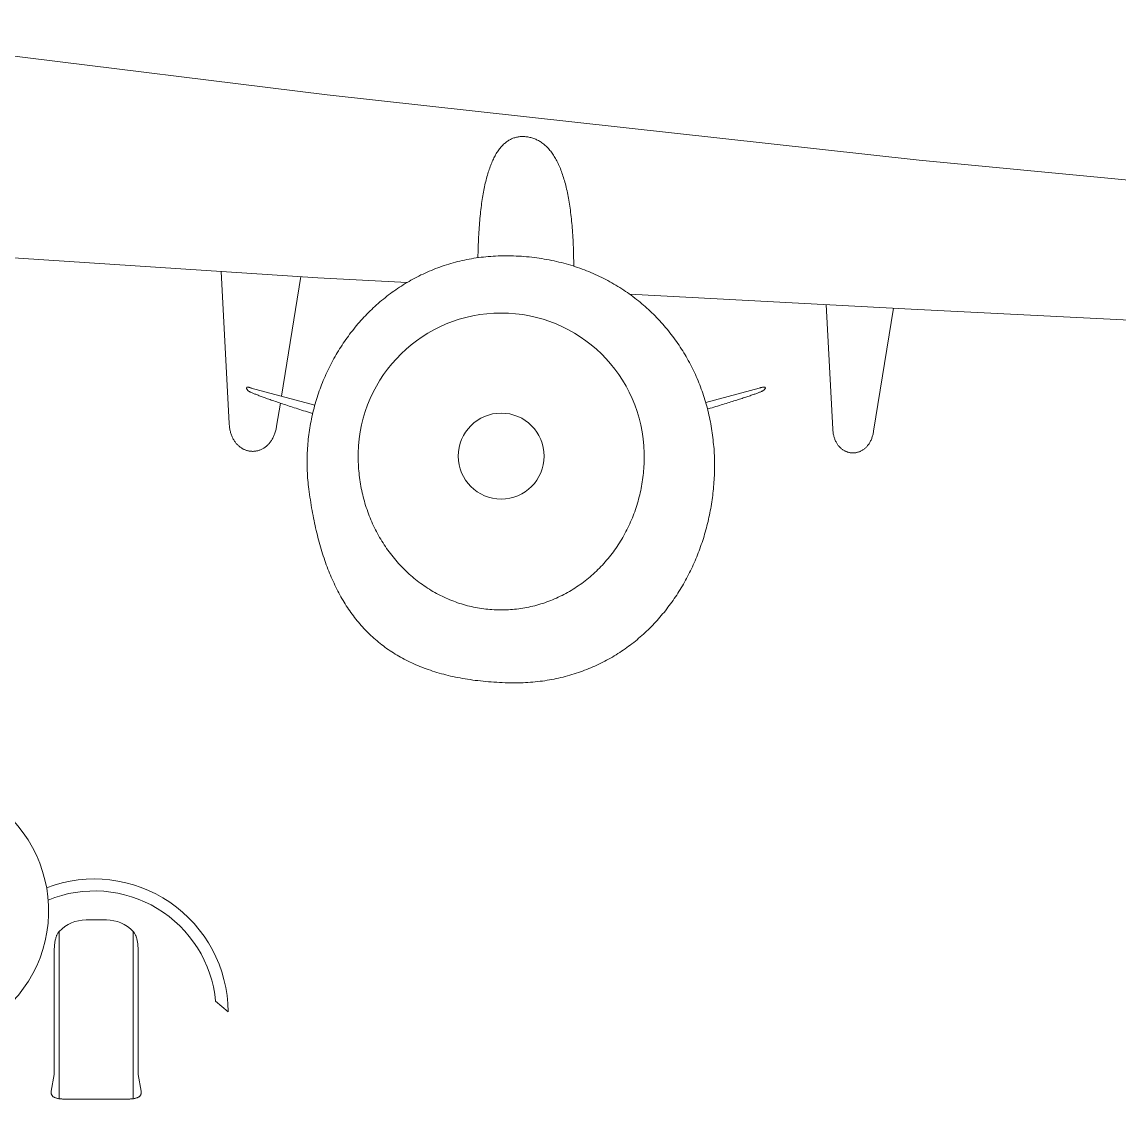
# Model space of a CAD drawing. Header units: millimetres. Extents: x -25903 to 25903, y 0 to 16905.
# Drawn here: x 4393 to 11364, y 7 to 6850 of the extents above; entities that cross this region are included whole.
import ezdxf

# ---------------------------------------------------------------- set-up
doc = ezdxf.new("R2010")
doc.units = ezdxf.units.MM
doc.layers.add('ceco.net 194', color=7, linetype='Continuous', lineweight=5)

msp = doc.modelspace()

# ---------------------------------------------------------------- linework, layer by layer
at = {"layer": 'ceco.net 194', "linetype": 'Continuous'}
for p, q in [((6333.3, 6386.5), (2575.3, 6849.8)), ((6272.4, 5224.6), (3389.2, 5413.9)), ((5709.9, 4298.5), (5658.5, 5264.9)), ((6042, 4472), (6164.1, 5231.7)), ((6272.4, 5224.6), (6840.2, 5194.7)), ((10044.2, 5026.2), (8254.5, 5120.3)), ((9545, 4263.8), (9502.9, 5054.7)), ((9804.8, 4250.2), (9930.5, 5032.2)), ((10044.2, 5026.2), (13332.7, 4860.4)), ((5850.6, 4523.2), (6254.3, 4415.1)), ((8737.9, 4432.1), (9078, 4523.3)), ((6011.5, 4282.7), (6035, 4428.3)), ((4800.5, 1145.4), (4929.4, 1145.4)), ((4630.2, 1072.2), (4630.2, 9.4)), ((5099.6, 1072.2), (5099.6, 9.4)), ((4598.2, 942.2), (4598.2, 163.2)), ((5131.6, 942.2), (5131.6, 163.2)), ((5623.9, 629.3), (5703.7, 562.5)), ((4598.2, 163.2), (4579.7, 58.2)), ((5131.6, 163.2), (5150.1, 58.2))]:
    msp.add_line(p, q, dxfattribs=at)
at = {"layer": 'ceco.net 194'}
msp.add_line((4661.7, 7.4), (5068.1, 7.4), dxfattribs=at)
at = {"layer": 'ceco.net 194', "linetype": 'Continuous'}
for points in [[(6333.3, 6386.5), (10093.9, 5972.8), (15111.7, 5492.9), (25006.1, 4611.5)], [(7594.6, 6120.7), (7588.4, 6121.3), (7582.2, 6121.6), (7576.1, 6121.8), (7570.1, 6121.7), (7564.1, 6121.5), (7558.2, 6121.1), (7552.3, 6120.5), (7546.6, 6119.7), (7540.9, 6118.7), (7535.2, 6117.5), (7529.6, 6116.1), (7524.1, 6114.6), (7518.6, 6112.8), (7513.2, 6110.9), (7507.9, 6108.7), (7502.7, 6106.4), (7497.5, 6103.9), (7492.3, 6101.1), (7487.2, 6098.2), (7482.2, 6095.1), (7477.3, 6091.8), (7472.4, 6088.4), (7467.6, 6084.7), (7462.9, 6080.8), (7458.2, 6076.8), (7453.5, 6072.5), (7449, 6068.1), (7444.5, 6063.5), (7440.1, 6058.6), (7435.7, 6053.6), (7431.4, 6048.4), (7427.2, 6043), (7423, 6037.4), (7418.9, 6031.7), (7414.8, 6025.7), (7410.9, 6019.5), (7407, 6013.2), (7403.1, 6006.6), (7399.3, 5999.9), (7395.6, 5993), (7391.9, 5985.9), (7388.4, 5978.6), (7384.8, 5971.1), (7381.4, 5963.4), (7378, 5955.5), (7374.6, 5947.4), (7371.4, 5939.1), (7368.1, 5930.7), (7365, 5922), (7361.9, 5913.2), (7358.9, 5904.2), (7356, 5895), (7353.1, 5885.5), (7350.3, 5875.9), (7347.5, 5866.1), (7344.8, 5856.2), (7342.2, 5846), (7339.6, 5835.6), (7337.1, 5825), (7334.7, 5814.3), (7332.3, 5803.3), (7330, 5792.2), (7327.8, 5780.9), (7325.6, 5769.4), (7323.5, 5757.7), (7321.4, 5745.8), (7319.4, 5733.7), (7317.5, 5721.4), (7315.7, 5708.9), (7313.9, 5696.2), (7312.1, 5683.4), (7310.5, 5670.3), (7308.9, 5657.1), (7307.4, 5643.7), (7305.9, 5630), (7304.5, 5616.2), (7303.1, 5602.2), (7301.9, 5588), (7300.6, 5573.6), (7299.5, 5559.1), (7298.4, 5544.3), (7297.4, 5529.3), (7296.4, 5514.2), (7295.5, 5498.8), (7294.7, 5483.3), (7294, 5467.6), (7293.3, 5451.6), (7292.6, 5435.5), (7292, 5419.2), (7291.5, 5402.7), (7291.1, 5386.1), (7290.7, 5369.2), (7290.4, 5352.1)], [(7594.6, 6120.7), (7601.2, 6120), (7607.8, 6119), (7614.3, 6117.9), (7620.7, 6116.5), (7627.1, 6115), (7633.3, 6113.3), (7639.5, 6111.4), (7645.7, 6109.3), (7651.7, 6107), (7657.7, 6104.6), (7663.6, 6101.9), (7669.5, 6099.1), (7675.2, 6096.1), (7680.9, 6092.9), (7686.5, 6089.5), (7692.1, 6085.9), (7697.5, 6082.1), (7702.9, 6078.1), (7708.3, 6074), (7713.5, 6069.6), (7718.7, 6065.1), (7723.8, 6060.4), (7728.8, 6055.5), (7733.8, 6050.4), (7738.7, 6045.1), (7743.5, 6039.6), (7748.2, 6034), (7752.9, 6028.1), (7757.5, 6022.1), (7762, 6015.9), (7766.4, 6009.5), (7770.8, 6002.9), (7775.1, 5996.1), (7779.3, 5989.1), (7783.5, 5981.9), (7787.6, 5974.6), (7791.6, 5967), (7795.5, 5959.3), (7799.4, 5951.4), (7803.2, 5943.3), (7806.9, 5935), (7810.5, 5926.5), (7814.1, 5917.9), (7817.6, 5909), (7821, 5900), (7824.4, 5890.7), (7827.6, 5881.3), (7830.8, 5871.7), (7834, 5861.9), (7837, 5851.9), (7840, 5841.8), (7842.9, 5831.4), (7845.8, 5820.9), (7848.5, 5810.1), (7851.2, 5799.2), (7853.8, 5788.1), (7856.4, 5776.8), (7858.8, 5765.3), (7861.2, 5753.6), (7863.6, 5741.8), (7865.8, 5729.7), (7868, 5717.5), (7870.1, 5705.1), (7872.1, 5692.4), (7874.1, 5679.6), (7876, 5666.6), (7877.8, 5653.5), (7879.5, 5640.1), (7881.2, 5626.5), (7882.8, 5612.8), (7884.3, 5598.9), (7885.8, 5584.8), (7887.2, 5570.4), (7888.5, 5556), (7889.7, 5541.3), (7890.8, 5526.4), (7891.9, 5511.3), (7892.9, 5496.1), (7893.9, 5480.7), (7894.7, 5465), (7895.5, 5449.2), (7896.2, 5433.2), (7896.9, 5417), (7897.4, 5400.7), (7897.9, 5384.1), (7898.4, 5367.3), (7898.7, 5350.4), (7899, 5333.3), (7899.2, 5316), (7899.3, 5298.5)], [(7482.2, 5364.2), (7466.2, 5364.3), (7450.2, 5364.2), (7434.3, 5363.9), (7418.5, 5363.4), (7402.8, 5362.7), (7387.2, 5361.8), (7371.6, 5360.8), (7356.1, 5359.5), (7340.6, 5358.1), (7325.3, 5356.5), (7310, 5354.7), (7294.8, 5352.7), (7279.7, 5350.6), (7264.6, 5348.2), (7249.7, 5345.7), (7234.8, 5343), (7220, 5340.2), (7205.2, 5337.2), (7190.6, 5334), (7176, 5330.6), (7161.6, 5327), (7147.2, 5323.3), (7132.8, 5319.5), (7118.6, 5315.4), (7104.5, 5311.2), (7090.4, 5306.9), (7076.4, 5302.3), (7062.5, 5297.7), (7048.8, 5292.8), (7035, 5287.8), (7021.4, 5282.7), (7007.9, 5277.3), (6994.4, 5271.9), (6981.1, 5266.3), (6967.8, 5260.5), (6954.7, 5254.6), (6941.6, 5248.5), (6928.6, 5242.3), (6915.7, 5235.9), (6902.9, 5229.4), (6890.2, 5222.8), (6877.6, 5216), (6865.1, 5209.1), (6852.7, 5202), (6840.4, 5194.8), (6828.1, 5187.5), (6816, 5180), (6804, 5172.4), (6792.1, 5164.6), (6780.3, 5156.8), (6768.5, 5148.8), (6756.9, 5140.6), (6745.4, 5132.4), (6734, 5124), (6722.7, 5115.5), (6711.5, 5106.8), (6700.4, 5098.1), (6689.4, 5089.2), (6678.5, 5080.2), (6667.7, 5071.1), (6657, 5061.8), (6646.5, 5052.5), (6636, 5043), (6625.7, 5033.4), (6615.4, 5023.7), (6605.3, 5013.9), (6595.3, 5004), (6585.4, 4994), (6575.6, 4983.9), (6565.9, 4973.6), (6556.3, 4963.3), (6546.9, 4952.8), (6537.5, 4942.3), (6528.3, 4931.6), (6519.2, 4920.9), (6510.2, 4910), (6501.3, 4899.1), (6492.5, 4888.1), (6483.9, 4876.9), (6475.4, 4865.7), (6467, 4854.4), (6458.7, 4843), (6450.5, 4831.5), (6442.5, 4819.9), (6434.6, 4808.2), (6426.8, 4796.5), (6419.1, 4784.6), (6411.6, 4772.7), (6404.1, 4760.7), (6396.8, 4748.6), (6389.7, 4736.5), (6382.6, 4724.2), (6375.7, 4711.9), (6368.9, 4699.5), (6362.2, 4687), (6355.7, 4674.5), (6349.3, 4661.9), (6343, 4649.2), (6336.9, 4636.4), (6330.8, 4623.6), (6325, 4610.7), (6319.2, 4597.8), (6313.6, 4584.8), (6308.1, 4571.7), (6302.8, 4558.6), (6297.5, 4545.4), (6292.5, 4532.1), (6287.5, 4518.8), (6282.7, 4505.4), (6278, 4492), (6273.5, 4478.5), (6269.1, 4465), (6264.9, 4451.4), (6260.8, 4437.8), (6256.8, 4424.1), (6252.9, 4410.4), (6249.3, 4396.6), (6245.7, 4382.8), (6242.3, 4369), (6239, 4355.1), (6235.9, 4341.1), (6233, 4327.1), (6230.1, 4313.1), (6227.4, 4299.1), (6224.9, 4285), (6222.5, 4270.9), (6220.3, 4256.7), (6218.2, 4242.5), (6216.2, 4228.3), (6214.5, 4214.1), (6212.8, 4199.8), (6211.3, 4185.5), (6210, 4171.2), (6208.8, 4156.8), (6207.8, 4142.4), (6206.9, 4128), (6206.1, 4113.6), (6205.6, 4099.2), (6205.2, 4084.8), (6204.9, 4070.3), (6204.8, 4055.8), (6204.8, 4041.3), (6205, 4026.8), (6205.4, 4012.3), (6205.9, 3997.8), (6206.6, 3983.2), (6207.5, 3968.7), (6208.5, 3954.1), (6209.7, 3939.6), (6211, 3925), (6212.5, 3910.5), (6214.1, 3895.9), (6216, 3881.3)], [(7482.2, 5364.2), (7499.2, 5363.9), (7516.1, 5363.5), (7532.9, 5362.8), (7549.7, 5362), (7566.3, 5361), (7582.9, 5359.8), (7599.4, 5358.4), (7615.8, 5356.9), (7632.1, 5355.1), (7648.3, 5353.2), (7664.4, 5351.2), (7680.4, 5348.9), (7696.4, 5346.5), (7712.2, 5343.9), (7728, 5341.1), (7743.6, 5338.2), (7759.2, 5335.1), (7774.6, 5331.8), (7790, 5328.4), (7805.3, 5324.8), (7820.5, 5321.1), (7835.6, 5317.1), (7850.5, 5313.1), (7865.4, 5308.8), (7880.2, 5304.4), (7894.9, 5299.9), (7909.5, 5295.2), (7924, 5290.3), (7938.4, 5285.3), (7952.7, 5280.1), (7966.9, 5274.8), (7980.9, 5269.3), (7994.9, 5263.7), (8008.8, 5257.9), (8022.6, 5252), (8036.3, 5246), (8049.8, 5239.8), (8063.3, 5233.4), (8076.7, 5226.9), (8089.9, 5220.3), (8103.1, 5213.5), (8116.1, 5206.6), (8129, 5199.6), (8141.9, 5192.4), (8154.6, 5185.1), (8167.2, 5177.7), (8179.7, 5170.1), (8192.1, 5162.4), (8204.3, 5154.5), (8216.5, 5146.6), (8228.6, 5138.5), (8240.5, 5130.3), (8252.3, 5121.9), (8264, 5113.4), (8275.6, 5104.8), (8287.1, 5096.1), (8298.5, 5087.3), (8309.8, 5078.3), (8320.9, 5069.3), (8331.9, 5060.1), (8342.8, 5050.8), (8353.6, 5041.3), (8364.3, 5031.8), (8374.9, 5022.2), (8385.3, 5012.4), (8395.6, 5002.5), (8405.8, 4992.6), (8415.9, 4982.5), (8425.9, 4972.3), (8435.7, 4962), (8445.4, 4951.6), (8455, 4941.1), (8464.5, 4930.5), (8473.8, 4919.8), (8483.1, 4908.9), (8492.2, 4898), (8501.1, 4887), (8510, 4875.9), (8518.7, 4864.7), (8527.3, 4853.5), (8535.8, 4842.1), (8544.1, 4830.6), (8552.3, 4819.1), (8560.4, 4807.4), (8568.4, 4795.7), (8576.2, 4783.8), (8583.9, 4771.9), (8591.4, 4759.9), (8598.9, 4747.9), (8606.2, 4735.7), (8613.4, 4723.5), (8620.4, 4711.1), (8627.3, 4698.7), (8634.1, 4686.3), (8640.7, 4673.7), (8647.2, 4661.1), (8653.6, 4648.4), (8659.8, 4635.6), (8665.9, 4622.8), (8671.9, 4609.9), (8677.7, 4596.9), (8683.4, 4583.8), (8688.9, 4570.7), (8694.3, 4557.5), (8699.6, 4544.3), (8704.7, 4531), (8709.7, 4517.6), (8714.6, 4504.2), (8719.3, 4490.7), (8723.8, 4477.1), (8728.3, 4463.5), (8732.6, 4449.8), (8736.7, 4436.1), (8740.7, 4422.3), (8744.5, 4408.5), (8748.2, 4394.6), (8751.8, 4380.7), (8755.2, 4366.7), (8758.5, 4352.7), (8761.6, 4338.6), (8764.6, 4324.5), (8767.4, 4310.3), (8770.1, 4296.1), (8772.6, 4281.9), (8775, 4267.6), (8777.2, 4253.3), (8779.3, 4238.9), (8781.2, 4224.5), (8783, 4210), (8784.6, 4195.6), (8786.1, 4181.1), (8787.4, 4166.5), (8788.6, 4151.9)], [(5844, 4498.7), (5841, 4500.2), (5838.2, 4501.7), (5835.6, 4503.3), (5833.1, 4505), (5830.9, 4506.8), (5828.9, 4508.6), (5827, 4510.5), (5825.4, 4512.5), (5824, 4514.6), (5822.7, 4516.7), (5821.7, 4518.9), (5820.9, 4521.2), (5820.3, 4523.5), (5819.8, 4526)], [(5850.6, 4523.2), (5847.5, 4524.6), (5844.6, 4525.8), (5841.8, 4526.8), (5839.2, 4527.7), (5836.7, 4528.4), (5834.3, 4529), (5832.1, 4529.4), (5830, 4529.6), (5828, 4529.7), (5826.2, 4529.7), (5824.5, 4529.4), (5823, 4529), (5821.6, 4528.4), (5820.3, 4527.7)], [(6240.6, 4361.8), (6233.3, 4364.1), (6220.2, 4368.2), (6207.4, 4372.3), (6194.8, 4376.3), (6182.4, 4380.3), (6170.2, 4384.1), (6158.3, 4388), (6146.5, 4391.8), (6134.9, 4395.5), (6123.5, 4399.2), (6112.4, 4402.8), (6101.4, 4406.4), (6090.7, 4409.9), (6080.1, 4413.3), (6069.8, 4416.7), (6059.6, 4420.1), (6049.7, 4423.4), (6040, 4426.6), (6030.5, 4429.8), (6021.2, 4433), (6012.1, 4436), (6003.2, 4439.1), (5994.5, 4442), (5986, 4444.9), (5977.7, 4447.8), (5969.6, 4450.6), (5961.8, 4453.4), (5954.1, 4456.1), (5946.6, 4458.7), (5939.4, 4461.3), (5932.3, 4463.9), (5925.5, 4466.3), (5918.9, 4468.8), (5912.4, 4471.1), (5906.2, 4473.5), (5900.2, 4475.7), (5894.4, 4477.9), (5888.8, 4480.1), (5883.4, 4482.2), (5878.2, 4484.3), (5873.2, 4486.2), (5868.4, 4488.2), (5863.8, 4490.1), (5859.5, 4491.9), (5855.3, 4493.7), (5851.3, 4495.4), (5847.6, 4497.1), (5844, 4498.7)], [(8749.3, 4390.3), (8754.2, 4391.8), (8766.4, 4395.5), (8778.5, 4399.2), (8790.3, 4402.8), (8802, 4406.4), (8813.4, 4409.9), (8824.6, 4413.3), (8835.7, 4416.7), (8846.5, 4420.1), (8857.1, 4423.4), (8867.5, 4426.6), (8877.7, 4429.8), (8887.7, 4433), (8897.5, 4436), (8907.1, 4439.1), (8916.5, 4442), (8925.7, 4444.9), (8934.6, 4447.8), (8943.4, 4450.6), (8952, 4453.4), (8960.3, 4456.1), (8968.5, 4458.7), (8976.5, 4461.3), (8984.2, 4463.9), (8991.7, 4466.3), (8999.1, 4468.8), (9006.2, 4471.1), (9013.1, 4473.5), (9019.9, 4475.7), (9026.4, 4477.9), (9032.7, 4480.1), (9038.8, 4482.2), (9044.7, 4484.3), (9050.4, 4486.2), (9055.9, 4488.2), (9061.2, 4490.1), (9066.3, 4491.9), (9071.2, 4493.7), (9075.9, 4495.4), (9080.3, 4497.1), (9084.6, 4498.7)], [(9078, 4523.2), (9081.7, 4524.6), (9085.3, 4525.8), (9088.7, 4526.8), (9092, 4527.7), (9095.2, 4528.4), (9098.2, 4529), (9101.1, 4529.4), (9103.9, 4529.6), (9106.5, 4529.7), (9109, 4529.7), (9111.4, 4529.4), (9113.6, 4529), (9115.6, 4528.4), (9117.6, 4527.7)], [(9084.6, 4498.7), (9088.3, 4500.2), (9091.7, 4501.7), (9095, 4503.3), (9098.1, 4505), (9101, 4506.8), (9103.7, 4508.6), (9106.2, 4510.5), (9108.5, 4512.5), (9110.6, 4514.6), (9112.5, 4516.7), (9114.2, 4518.9), (9115.7, 4521.2), (9117, 4523.5), (9118, 4526)], [(6011.5, 4282.7), (6010.3, 4275.8), (6009, 4269), (6007.6, 4262.4), (6006, 4256), (6004.3, 4249.7), (6002.4, 4243.6), (6000.5, 4237.6), (5998.4, 4231.8), (5996.2, 4226.2), (5993.9, 4220.6), (5991.5, 4215.3), (5989, 4210.1), (5986.4, 4205), (5983.6, 4200.1), (5980.8, 4195.4), (5977.9, 4190.8), (5974.9, 4186.3), (5971.8, 4182), (5968.7, 4177.9), (5965.4, 4173.9), (5962.1, 4170.1), (5958.7, 4166.4), (5955.2, 4162.8), (5951.7, 4159.4), (5948.1, 4156.2), (5944.4, 4153.1), (5940.7, 4150.2), (5936.9, 4147.4), (5933, 4144.7), (5929.1, 4142.2), (5925.2, 4139.9), (5921.2, 4137.7), (5917.2, 4135.6), (5913.1, 4133.7), (5909, 4131.9), (5904.8, 4130.3), (5900.7, 4128.8), (5896.5, 4127.5), (5892.3, 4126.3), (5888, 4125.3), (5883.8, 4124.4), (5879.5, 4123.7), (5875.2, 4123.1), (5870.9, 4122.6), (5866.6, 4122.3), (5862.3, 4122.1), (5858, 4122.1), (5853.7, 4122.2), (5849.4, 4122.5), (5845.1, 4122.9), (5840.9, 4123.4), (5836.6, 4124.1), (5832.4, 4125), (5828.2, 4125.9), (5824, 4127.1), (5819.8, 4128.3), (5815.7, 4129.7), (5811.6, 4131.2), (5807.5, 4132.9), (5803.5, 4134.8), (5799.5, 4136.7), (5795.6, 4138.8), (5791.7, 4141.1), (5787.8, 4143.4), (5784.1, 4145.9), (5780.3, 4148.6), (5776.7, 4151.4), (5773.1, 4154.3), (5769.5, 4157.4), (5766.1, 4160.6), (5762.7, 4164), (5759.4, 4167.5), (5756.1, 4171.1), (5753, 4174.8), (5749.9, 4178.7), (5746.9, 4182.8), (5744, 4186.9), (5741.2, 4191.2), (5738.5, 4195.7), (5735.9, 4200.3), (5733.4, 4205), (5731, 4209.8), (5728.7, 4214.8), (5726.6, 4219.9), (5724.5, 4225.1), (5722.6, 4230.5), (5720.8, 4236), (5719.1, 4241.7), (5717.5, 4247.5), (5716.1, 4253.4), (5714.8, 4259.4), (5713.6, 4265.6), (5712.6, 4271.9), (5711.7, 4278.4), (5710.9, 4284.9), (5710.3, 4291.6), (5709.9, 4298.5)], [(9804.8, 4250.2), (9803.6, 4243.8), (9802.4, 4237.6), (9801, 4231.5), (9799.5, 4225.6), (9797.9, 4219.8), (9796.1, 4214.2), (9794.3, 4208.7), (9792.3, 4203.4), (9790.2, 4198.3), (9788, 4193.3), (9785.6, 4188.4), (9783.2, 4183.7), (9780.7, 4179.2), (9778.1, 4174.8), (9775.4, 4170.5), (9772.6, 4166.4), (9769.7, 4162.5), (9766.7, 4158.7), (9763.7, 4155.1), (9760.6, 4151.6), (9757.4, 4148.2), (9754.1, 4145), (9750.8, 4142), (9747.4, 4139.1), (9743.9, 4136.3), (9740.4, 4133.7), (9736.8, 4131.3), (9733.2, 4129), (9729.5, 4126.8), (9725.8, 4124.8), (9722.1, 4123), (9718.3, 4121.3), (9714.4, 4119.7), (9710.6, 4118.3), (9706.7, 4117), (9702.8, 4115.9), (9698.8, 4114.9), (9694.9, 4114.1), (9690.9, 4113.4), (9686.9, 4112.8), (9683, 4112.4), (9679, 4112.2), (9675, 4112.1), (9671, 4112.1), (9667, 4112.3), (9663, 4112.6), (9659, 4113), (9655.1, 4113.6), (9651.2, 4114.4), (9647.2, 4115.3), (9643.3, 4116.3), (9639.5, 4117.4), (9635.6, 4118.8), (9631.8, 4120.2), (9628.1, 4121.8), (9624.4, 4123.5), (9620.7, 4125.4), (9617, 4127.4), (9613.5, 4129.5), (9609.9, 4131.8), (9606.5, 4134.3), (9603, 4136.8), (9599.7, 4139.5), (9596.4, 4142.4), (9593.2, 4145.4), (9590, 4148.5), (9587, 4151.7), (9584, 4155.1), (9581.1, 4158.6), (9578.3, 4162.3), (9575.6, 4166.1), (9572.9, 4170), (9570.4, 4174.1), (9567.9, 4178.3), (9565.6, 4182.7), (9563.4, 4187.1), (9561.2, 4191.8), (9559.2, 4196.5), (9557.3, 4201.4), (9555.5, 4206.4), (9553.9, 4211.5), (9552.4, 4216.8), (9550.9, 4222.2), (9549.7, 4227.8), (9548.5, 4233.5), (9547.5, 4239.3), (9546.7, 4245.2), (9546, 4251.3), (9545.4, 4257.5), (9545, 4263.8)], [(8789.9, 4152), (8790.9, 4137.9), (8791.8, 4123.7), (8792.5, 4109.6), (8793.1, 4095.4), (8793.6, 4081.3), (8793.9, 4067.1), (8794.1, 4053), (8794.2, 4038.8), (8794.2, 4024.7), (8794, 4010.6), (8793.7, 3996.5), (8793.3, 3982.3), (8792.7, 3968.2), (8792, 3954.2), (8791.2, 3940.1), (8790.3, 3926), (8789.2, 3912), (8788.1, 3897.9), (8786.8, 3883.9), (8785.3, 3869.9), (8783.8, 3856), (8782.1, 3842), (8780.3, 3828.1), (8778.4, 3814.2), (8776.3, 3800.3), (8774.1, 3786.5), (8771.8, 3772.6), (8769.4, 3758.8), (8766.9, 3745.1), (8764.2, 3731.3), (8761.4, 3717.6), (8758.5, 3704), (8755.5, 3690.3), (8752.3, 3676.7), (8749.1, 3663.1), (8745.7, 3649.6), (8742.1, 3636.1), (8738.5, 3622.7), (8734.8, 3609.3), (8730.9, 3595.9), (8726.9, 3582.6), (8722.8, 3569.3), (8718.6, 3556.1), (8714.2, 3542.9), (8709.8, 3529.8), (8705.2, 3516.7), (8700.5, 3503.7), (8695.7, 3490.7), (8690.7, 3477.8), (8685.7, 3464.9), (8680.5, 3452.1), (8675.2, 3439.3), (8669.8, 3426.6), (8664.3, 3414), (8658.7, 3401.4), (8652.9, 3388.9), (8647.1, 3376.4), (8641.1, 3364), (8635, 3351.7), (8628.8, 3339.4), (8622.5, 3327.2), (8616.1, 3315.1), (8609.5, 3303), (8602.9, 3291.1), (8596.1, 3279.1), (8589.2, 3267.3), (8582.3, 3255.5), (8575.2, 3243.8), (8567.9, 3232.2), (8560.6, 3220.7), (8553.2, 3209.3), (8545.6, 3197.9), (8538, 3186.6), (8530.2, 3175.4), (8522.3, 3164.3), (8514.4, 3153.2), (8506.3, 3142.3), (8498.1, 3131.4), (8489.8, 3120.6), (8481.3, 3109.9), (8472.8, 3099.3), (8464.2, 3088.8), (8455.4, 3078.4), (8446.6, 3068.1), (8437.6, 3057.9), (8428.6, 3047.8), (8419.4, 3037.7), (8410.1, 3027.8), (8400.7, 3018), (8391.2, 3008.3), (8381.7, 2998.7), (8372, 2989.2), (8362.2, 2979.7), (8352.2, 2970.4), (8342.2, 2961.3), (8332.1, 2952.2), (8321.9, 2943.2), (8311.6, 2934.3), (8301.2, 2925.6), (8290.6, 2916.9), (8280, 2908.4), (8269.3, 2900), (8258.4, 2891.7), (8247.5, 2883.6), (8236.5, 2875.5), (8225.3, 2867.6), (8214.1, 2859.8), (8202.7, 2852.1), (8191.3, 2844.5), (8179.8, 2837.1), (8168.1, 2829.8), (8156.4, 2822.6), (8144.6, 2815.6), (8132.6, 2808.6), (8120.6, 2801.8), (8108.4, 2795.2), (8096.2, 2788.7), (8083.9, 2782.3), (8071.5, 2776), (8058.9, 2769.9), (8046.3, 2763.9), (8033.6, 2758.1), (8020.8, 2752.4), (8007.9, 2746.9), (7994.9, 2741.5), (7981.8, 2736.2), (7968.6, 2731.1), (7955.3, 2726.1), (7941.9, 2721.3), (7928.4, 2716.6), (7914.8, 2712.1), (7901.2, 2707.7), (7887.4, 2703.5), (7873.5, 2699.4), (7859.6, 2695.5), (7845.5, 2691.8), (7831.4, 2688.2), (7817.2, 2684.7), (7802.9, 2681.4), (7788.4, 2678.3), (7773.9, 2675.4), (7759.4, 2672.6), (7744.7, 2670), (7729.9, 2667.5), (7715, 2665.2), (7700.1, 2663.1), (7685, 2661.1), (7669.9, 2659.3), (7654.7, 2657.7), (7639.4, 2656.3), (7624, 2655), (7608.5, 2653.9), (7592.9, 2653), (7577.2, 2652.3), (7561.5, 2651.7), (7545.6, 2651.4), (7529.7, 2651.2), (7513.7, 2651.1), (7497.6, 2651.3), (7481.4, 2651.7)], [(8347.1, 4110.2), (8347.3, 4096.1), (8347.3, 4082.1), (8347.1, 4068), (8346.7, 4054), (8346.2, 4039.9), (8345.4, 4025.9), (8344.5, 4011.9), (8343.3, 3997.9), (8342, 3983.9), (8340.5, 3970), (8338.8, 3956), (8336.9, 3942.1), (8334.9, 3928.3), (8332.6, 3914.4), (8330.2, 3900.6), (8327.5, 3886.9), (8324.7, 3873.1), (8321.7, 3859.5), (8318.6, 3845.8), (8315.2, 3832.2), (8311.7, 3818.7), (8307.9, 3805.3), (8304, 3791.8), (8300, 3778.5), (8295.7, 3765.2), (8291.2, 3752), (8286.6, 3738.8), (8281.8, 3725.8), (8276.9, 3712.8), (8271.7, 3699.8), (8266.4, 3687), (8260.9, 3674.3), (8255.3, 3661.6), (8249.4, 3649), (8243.4, 3636.5), (8237.3, 3624.1), (8230.9, 3611.8), (8224.4, 3599.6), (8217.8, 3587.5), (8211, 3575.5), (8204, 3563.6), (8196.8, 3551.9), (8189.5, 3540.2), (8182.1, 3528.6), (8174.5, 3517.2), (8166.7, 3505.9), (8158.8, 3494.7), (8150.8, 3483.6), (8142.5, 3472.7), (8134.2, 3461.8), (8125.7, 3451.2), (8117, 3440.6), (8108.3, 3430.2), (8099.3, 3419.9), (8090.3, 3409.7), (8081.1, 3399.7), (8071.8, 3389.9), (8062.3, 3380.2), (8052.7, 3370.6), (8043, 3361.2), (8033.1, 3351.9), (8023.2, 3342.8), (8013.1, 3333.8), (8002.9, 3325), (7992.6, 3316.4), (7982.1, 3307.9), (7971.6, 3299.6), (7960.9, 3291.4), (7950.1, 3283.4), (7939.3, 3275.6), (7928.3, 3267.9), (7917.2, 3260.4), (7906, 3253.1), (7894.7, 3246), (7883.4, 3239), (7871.9, 3232.2), (7860.3, 3225.6), (7848.7, 3219.2), (7837, 3212.9), (7825.2, 3206.9), (7813.3, 3201), (7801.3, 3195.3), (7789.2, 3189.8), (7777.1, 3184.4), (7764.9, 3179.3), (7752.7, 3174.3), (7740.4, 3169.6), (7728, 3165), (7715.5, 3160.6), (7703, 3156.4), (7690.5, 3152.4), (7677.9, 3148.6), (7665.2, 3145), (7652.5, 3141.6), (7639.7, 3138.4), (7626.9, 3135.4), (7614.1, 3132.6), (7601.2, 3130), (7588.3, 3127.6), (7575.4, 3125.3), (7562.4, 3123.3), (7549.5, 3121.5), (7536.4, 3119.9), (7523.4, 3118.5), (7510.4, 3117.3), (7497.3, 3116.3), (7484.2, 3115.4), (7471.1, 3114.8), (7458, 3114.4), (7445, 3114.2), (7431.9, 3114.2), (7418.8, 3114.4), (7405.7, 3114.8), (7392.6, 3115.4), (7379.5, 3116.3), (7366.4, 3117.3), (7353.4, 3118.5), (7340.4, 3119.9), (7327.3, 3121.5), (7314.4, 3123.3), (7301.4, 3125.3), (7288.5, 3127.6), (7275.6, 3130), (7262.7, 3132.6), (7249.9, 3135.4), (7237.1, 3138.4), (7224.3, 3141.6), (7211.6, 3145), (7199, 3148.6), (7186.3, 3152.4), (7173.8, 3156.4), (7161.3, 3160.6), (7148.8, 3165), (7136.5, 3169.6), (7124.1, 3174.3), (7111.9, 3179.3), (7099.7, 3184.4), (7087.6, 3189.8), (7075.5, 3195.3), (7063.5, 3201), (7051.7, 3206.9), (7039.8, 3212.9), (7028.1, 3219.2), (7016.5, 3225.6), (7004.9, 3232.2), (6993.4, 3239), (6982.1, 3246), (6970.8, 3253.1), (6959.6, 3260.4), (6948.5, 3267.9), (6937.5, 3275.6), (6926.7, 3283.4), (6915.9, 3291.4), (6905.2, 3299.6), (6894.7, 3307.9), (6884.2, 3316.4), (6873.9, 3325), (6863.7, 3333.8), (6853.6, 3342.8), (6843.7, 3351.9), (6833.8, 3361.2), (6824.1, 3370.6), (6814.5, 3380.2), (6805, 3389.9), (6795.7, 3399.7), (6786.5, 3409.7), (6777.5, 3419.9), (6768.5, 3430.2), (6759.8, 3440.6), (6751.1, 3451.2), (6742.6, 3461.8), (6734.3, 3472.7), (6726.1, 3483.6), (6718, 3494.7), (6710.1, 3505.9), (6702.3, 3517.2), (6694.7, 3528.6), (6687.3, 3540.2), (6680, 3551.9), (6672.8, 3563.6), (6665.8, 3575.5), (6659, 3587.5), (6652.4, 3599.6), (6645.9, 3611.8), (6639.5, 3624.1), (6633.4, 3636.5), (6627.4, 3649), (6621.5, 3661.6), (6615.9, 3674.3), (6610.4, 3687), (6605.1, 3699.8), (6599.9, 3712.8), (6595, 3725.8), (6590.2, 3738.8), (6585.6, 3752), (6581.1, 3765.2), (6576.9, 3778.5), (6572.8, 3791.8), (6568.9, 3805.3), (6565.1, 3818.7), (6561.6, 3832.2), (6558.2, 3845.8), (6555.1, 3859.5), (6552.1, 3873.1), (6549.3, 3886.9), (6546.6, 3900.6), (6544.2, 3914.4), (6541.9, 3928.3), (6539.9, 3942.1), (6538, 3956), (6536.3, 3970), (6534.8, 3983.9), (6533.5, 3997.9), (6532.3, 4011.9), (6531.4, 4025.9), (6530.6, 4039.9), (6530.1, 4054), (6529.7, 4068), (6529.5, 4082.1), (6529.5, 4096.1), (6529.7, 4110.2)], [(6216, 3881.3), (6218.2, 3864.1), (6220.6, 3847), (6223.1, 3830.1), (6225.6, 3813.2), (6228.2, 3796.4), (6230.9, 3779.8), (6233.7, 3763.3), (6236.6, 3746.9), (6239.5, 3730.6), (6242.6, 3714.4), (6245.7, 3698.4), (6248.9, 3682.4), (6252.2, 3666.6), (6255.6, 3650.9), (6259.1, 3635.3), (6262.6, 3619.8), (6266.3, 3604.4), (6270, 3589.2), (6273.8, 3574.1), (6277.7, 3559.1), (6281.7, 3544.2), (6285.8, 3529.4), (6290, 3514.7), (6294.3, 3500.2), (6298.7, 3485.8), (6303.1, 3471.5), (6307.7, 3457.3), (6312.4, 3443.2), (6317.1, 3429.2), (6322, 3415.4), (6326.9, 3401.7), (6332, 3388.1), (6337.1, 3374.6), (6342.3, 3361.3), (6347.7, 3348), (6353.1, 3334.9), (6358.7, 3321.9), (6364.3, 3309), (6370.1, 3296.3), (6375.9, 3283.6), (6381.8, 3271.1), (6387.9, 3258.7), (6394, 3246.4), (6400.3, 3234.3), (6406.7, 3222.2), (6413.1, 3210.3), (6419.7, 3198.5), (6426.4, 3186.9), (6433.2, 3175.3), (6440.1, 3163.9), (6447.1, 3152.6), (6454.2, 3141.4), (6461.4, 3130.3), (6468.7, 3119.4), (6476.2, 3108.5), (6483.7, 3097.8), (6491.4, 3087.3), (6499.2, 3076.8), (6507.1, 3066.5), (6515.1, 3056.3), (6523.2, 3046.2), (6531.4, 3036.2), (6539.8, 3026.4), (6548.2, 3016.7), (6556.8, 3007.1), (6565.5, 2997.6), (6574.3, 2988.3), (6583.3, 2979), (6592.3, 2969.9), (6601.5, 2961), (6610.8, 2952.1), (6620.2, 2943.4), (6629.7, 2934.8), (6639.4, 2926.3), (6649.2, 2918), (6659.1, 2909.8), (6669.1, 2901.7), (6679.2, 2893.7), (6689.5, 2885.8), (6699.9, 2878.1), (6710.4, 2870.5), (6721.1, 2863.1), (6731.9, 2855.7), (6742.8, 2848.5), (6753.8, 2841.4), (6765, 2834.5), (6776.2, 2827.6), (6787.7, 2820.9), (6799.2, 2814.3), (6810.9, 2807.9), (6822.7, 2801.6), (6834.6, 2795.4), (6846.7, 2789.3), (6858.9, 2783.3), (6871.3, 2777.5), (6883.8, 2771.8), (6896.4, 2766.3), (6909.1, 2760.9), (6922, 2755.6), (6935, 2750.4), (6948.2, 2745.3), (6961.5, 2740.4), (6974.9, 2735.6), (6988.5, 2731), (7002.2, 2726.5), (7016.1, 2722.1), (7030.1, 2717.8), (7044.2, 2713.7), (7058.5, 2709.7), (7072.9, 2705.8), (7087.4, 2702), (7102.2, 2698.4), (7117, 2694.9), (7132, 2691.6), (7147.1, 2688.4), (7162.4, 2685.3), (7177.9, 2682.3), (7193.4, 2679.5), (7209.2, 2676.8), (7225.1, 2674.2), (7241.1, 2671.8), (7257.3, 2669.5), (7273.6, 2667.3), (7290.1, 2665.3), (7306.7, 2663.4), (7323.5, 2661.6), (7340.4, 2660), (7357.5, 2658.5), (7374.7, 2657.1), (7392.1, 2655.9), (7409.6, 2654.8), (7427.3, 2653.8), (7445.2, 2652.9), (7463.2, 2652.2), (7481.4, 2651.7)], [(4598.2, 942.2), (4598.3, 949.5), (4598.4, 956.6), (4598.6, 963.6), (4599, 970.3), (4599.4, 976.9), (4599.9, 983.3), (4600.5, 989.5), (4601.2, 995.5), (4602, 1001.3), (4602.9, 1007), (4603.9, 1012.5), (4605, 1017.7), (4606.2, 1022.8), (4607.5, 1027.7), (4608.9, 1032.5), (4610.3, 1037), (4611.9, 1041.4), (4613.6, 1045.5), (4615.3, 1049.5), (4617.2, 1053.3), (4619.1, 1056.9), (4621.1, 1060.4), (4623.3, 1063.6), (4625.5, 1066.7), (4627.8, 1069.5), (4630.2, 1072.2)], [(5131.6, 942.2), (5131.6, 949.5), (5131.4, 956.6), (5131.2, 963.6), (5130.9, 970.3), (5130.4, 976.9), (5129.9, 983.3), (5129.3, 989.5), (5128.6, 995.5), (5127.8, 1001.3), (5126.9, 1007), (5125.9, 1012.5), (5124.8, 1017.7), (5123.6, 1022.8), (5122.3, 1027.7), (5121, 1032.5), (5119.5, 1037), (5117.9, 1041.4), (5116.3, 1045.5), (5114.5, 1049.5), (5112.7, 1053.3), (5110.7, 1056.9), (5108.7, 1060.4), (5106.6, 1063.6), (5104.3, 1066.7), (5102, 1069.5), (5099.6, 1072.2)], [(4661.7, 7.4), (4656.3, 7.5), (4651.1, 7.6), (4646, 7.9), (4641.1, 8.2), (4636.4, 8.6), (4631.9, 9.1), (4627.6, 9.7), (4623.5, 10.4), (4619.5, 11.2), (4615.8, 12.1), (4612.2, 13.1), (4608.8, 14.2), (4605.5, 15.3), (4602.5, 16.6), (4599.7, 17.9), (4597, 19.4), (4594.5, 20.9), (4592.2, 22.6), (4590.1, 24.3), (4588.1, 26.1), (4586.4, 28), (4584.8, 30), (4583.4, 32.1), (4582.2, 34.3), (4581.2, 36.6), (4580.4, 39), (4579.7, 41.5), (4579.3, 44), (4579, 46.7), (4578.9, 49.4), (4579, 52.3), (4579.2, 55.2), (4579.7, 58.2)], [(5068.1, 7.4), (5073.5, 7.5), (5078.8, 7.6), (5083.8, 7.9), (5088.7, 8.2), (5093.4, 8.6), (5097.9, 9.1), (5102.2, 9.7), (5106.3, 10.4), (5110.3, 11.2), (5114.1, 12.1), (5117.7, 13.1), (5121.1, 14.2), (5124.3, 15.3), (5127.3, 16.6), (5130.2, 17.9), (5132.8, 19.4), (5135.3, 20.9), (5137.6, 22.6), (5139.7, 24.3), (5141.7, 26.1), (5143.4, 28), (5145, 30), (5146.4, 32.1), (5147.6, 34.3), (5148.6, 36.6), (5149.4, 39), (5150.1, 41.5), (5150.5, 44), (5150.8, 46.7), (5150.9, 49.4), (5150.8, 52.3), (5150.6, 55.2), (5150.1, 58.2)]]:
    msp.add_lwpolyline(points, dxfattribs=at)
msp.add_circle((7438.4, 4091.9), 273, dxfattribs=at)
for centre, radius, start, end in [((7438.4, 4091.9), 908.9, 1.15011, 178.8499), ((3717.9, 1203.8), 844.5, 230, 51.15069), ((4852.8, 554.8), 850.9, 0.51781, 110.86689), ((4852.8, 554.8), 774.7, 5.51781, 112.23187), ((4800.5, 910.7), 234.7, 90, 136.50339), ((4929.4, 910.7), 234.7, 43.49661, 90)]:
    msp.add_arc(centre, radius, start, end, dxfattribs=at)

doc.saveas('drawing.dxf')
